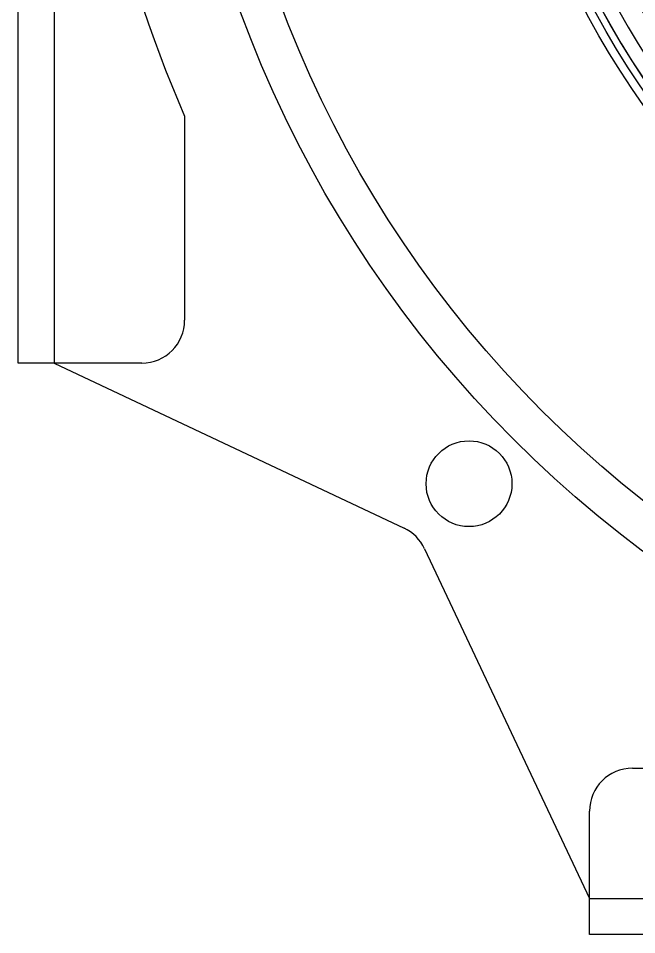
# Model space of a CAD drawing. Extents: x 16.5 to 113.1, y 4.4 to 84.5.
# Drawn here: x 50.095 to 51.897, y 32.042 to 34.711 of the extents above; entities that cross this region are included whole.
import ezdxf

# ---------------------------------------------------------------- set-up
doc = ezdxf.new("R2010")
doc.units = 0
doc.header["$MEASUREMENT"] = 0
doc.linetypes.add('SLD-SOLID', pattern=[0])
doc.layers.add('OBJECT', color=7, linetype='CONTINUOUS')

msp = doc.modelspace()

# ---------------------------------------------------------------- linework, layer by layer
at = {"layer": 'OBJECT', "linetype": 'SLD-SOLID'}
for p, q in [((50.0948, 33.7065), (50.0948, 38.1065)), ((50.1997, 38.1065), (50.1997, 33.7065)), ((50.5797, 34.426), (50.5797, 33.8315)), ((50.1997, 33.7065), (50.0948, 33.7065)), ((50.4547, 33.7065), (50.1997, 33.7065)), ((50.1997, 33.7065), (51.2191, 33.2256)), ((51.2789, 33.1659), (51.7597, 32.1465)), ((51.8847, 32.5265), (52.4793, 32.5265)), ((51.7597, 32.1465), (51.7597, 32.4015)), ((51.7597, 32.0416), (51.7597, 32.1465)), ((51.7597, 32.1465), (56.1597, 32.1465)), ((56.1597, 32.0416), (51.7597, 32.0416))]:
    msp.add_line(p, q, dxfattribs=at)
for centre, radius in [((53.9597, 35.9065), 3.425), ((53.9597, 35.9065), 3.3075), ((51.4085, 33.3552), 0.125)]:
    msp.add_circle(centre, radius, dxfattribs=at)
at = {"layer": 'OBJECT'}
for radius in [2.5046, 2.48]:
    msp.add_circle((53.9597, 35.9065), radius, dxfattribs=at)
for radius, start, end in [(2.46, 90.4658, 269.5342), (2.4599, 90.4658, 269.5342), (2.4186, 187.3296, 230.6339), (2.36, 187.4623, 232.5373)]:
    msp.add_arc((53.9597, 35.9065), radius, start, end, dxfattribs=at)
at = {"layer": 'OBJECT', "linetype": 'SLD-SOLID'}
for centre, radius, start, end in [((53.9597, 35.9065), 3.69, 156.3466, 203.6534), ((50.4547, 33.8315), 0.125, 270, 0), ((51.1658, 33.1126), 0.125, 25.2532, 64.7468), ((51.8847, 32.4015), 0.125, 90, 180)]:
    msp.add_arc(centre, radius, start, end, dxfattribs=at)

doc.saveas('drawing.dxf')
